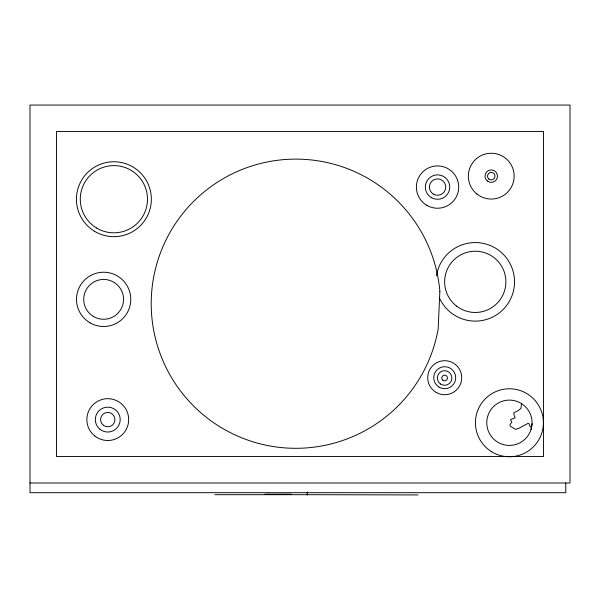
<?xml version="1.0" encoding="UTF-8"?>
<svg xmlns="http://www.w3.org/2000/svg" width="600" height="600" viewBox="0 0 600 600"><rect width="100%" height="100%" fill="white"/><g stroke="black" fill="none" stroke-linecap="round" stroke-linejoin="round"><path stroke-width="0.9" d="M521.535 403.62L520.912 408.487L518.138 410.662L513.877 412.778L513.877 414.502L515.1 417.765L510.518 419.678L511.86 422.183L510.037 424.53L510.195 426.09L515.43 429.345L518.888 428.295L527.993 423.39L528.945 423.645L530.332 426.998L531.54 426.6M531.037 429.518L532.05 423.69A22.657 22.657 0 0 0 498.9 402.69A22.657 22.657 0 0 0 497.287 441.893A22.657 22.657 0 0 0 532.05 423.69M30 482.985L570 482.985L570 105.06L30 105.06L30 492.697L565.77 492.697L565.77 482.985M264.998 494.19L290.962 494.19L290.962 494.692M214.792 494.692L307.267 494.692M418.005 494.94L306.81 494.692M307.267 491.985L307.267 494.94M290.947 494.19L290.947 494.692M280.11 494.19L280.11 494.692M268.957 494.19L268.957 494.692M436.433 275.888A39.277 39.277 0 0 1 493.582 247.095A39.277 39.277 0 0 1 502.088 310.522A39.277 39.277 0 0 1 439.373 297.81M439.86 291.27L438.173 328.98A144.593 144.593 0 0 1 212.737 422.062A144.593 144.593 0 0 1 223.65 178.41A144.593 144.593 0 0 1 439.86 291.27M543.518 131.542L56.483 131.542L56.483 456.51L543.518 456.51L543.518 131.542M94.778 435.982A20.91 20.91 0 0 0 128.46 422.655A20.91 20.91 0 0 0 100.073 400.147A20.91 20.91 0 0 0 94.778 435.982M96.517 227.978A33.608 33.608 0 0 0 147.488 199.868A33.608 33.608 0 0 0 97.657 169.778A33.608 33.608 0 0 0 96.517 227.978M93.683 316.605A19.92 19.92 0 0 0 123.562 299.355A19.92 19.92 0 0 0 93.683 282.105A19.92 19.92 0 0 0 93.683 316.605M456.675 306.18A30.622 30.622 0 0 0 505.627 285.765A30.622 30.622 0 0 0 463.47 253.575A30.622 30.622 0 0 0 456.675 306.18M426.825 205.32A21.165 21.165 0 0 0 458.707 187.238A21.165 21.165 0 0 0 427.103 168.667A21.165 21.165 0 0 0 426.825 205.32M476.94 194.032A22.905 22.905 0 0 0 513.893 179.595A22.905 22.905 0 0 0 482.91 154.815A22.905 22.905 0 0 0 476.94 194.032M100.042 429.338A12.435 12.435 0 0 0 120.067 421.41A12.435 12.435 0 0 0 103.192 408.03A12.435 12.435 0 0 0 100.042 429.338M103.305 425.228A7.185 7.185 0 0 0 114.877 420.645A7.185 7.185 0 0 0 105.127 412.912A7.185 7.185 0 0 0 103.305 425.228M94.523 231.27A37.455 37.455 0 0 0 151.335 199.942A37.455 37.455 0 0 0 95.797 166.41A37.455 37.455 0 0 0 94.523 231.27M90.075 322.86A27.135 27.135 0 0 0 130.778 299.355A27.135 27.135 0 0 0 90.075 275.858A27.135 27.135 0 0 0 90.075 322.86M436.17 392.393A17.003 17.003 0 0 0 461.722 377.76A17.003 17.003 0 0 0 436.275 362.947A17.003 17.003 0 0 0 436.17 392.393M439.2 387.188A10.98 10.98 0 0 0 455.7 377.737A10.98 10.98 0 0 0 439.268 368.175A10.98 10.98 0 0 0 439.2 387.188M440.445 383.985A7.298 7.298 0 0 0 451.875 378.6A7.298 7.298 0 0 0 441.502 371.392A7.298 7.298 0 0 0 440.445 383.985M442.987 380.325A2.843 2.843 0 0 0 447.442 378.225A2.843 2.843 0 0 0 443.4 375.42A2.843 2.843 0 0 0 442.987 380.325M431.362 197.595A12.203 12.203 0 0 0 449.745 187.17A12.203 12.203 0 0 0 431.52 176.46A12.203 12.203 0 0 0 431.362 197.595M433.403 194.123A8.168 8.168 0 0 0 445.71 187.14A8.168 8.168 0 0 0 433.515 179.97A8.168 8.168 0 0 0 433.403 194.123M487.335 181.035A6.255 6.255 0 0 0 497.43 177.09A6.255 6.255 0 0 0 488.97 170.325A6.255 6.255 0 0 0 487.335 181.035M488.91 179.07A3.743 3.743 0 0 0 494.947 176.715A3.743 3.743 0 0 0 489.885 172.665A3.743 3.743 0 0 0 488.91 179.07M491.228 451.463A33.983 33.983 0 0 0 543.368 424.155A33.983 33.983 0 0 0 493.65 392.655A33.983 33.983 0 0 0 491.228 451.463"/></g></svg>
